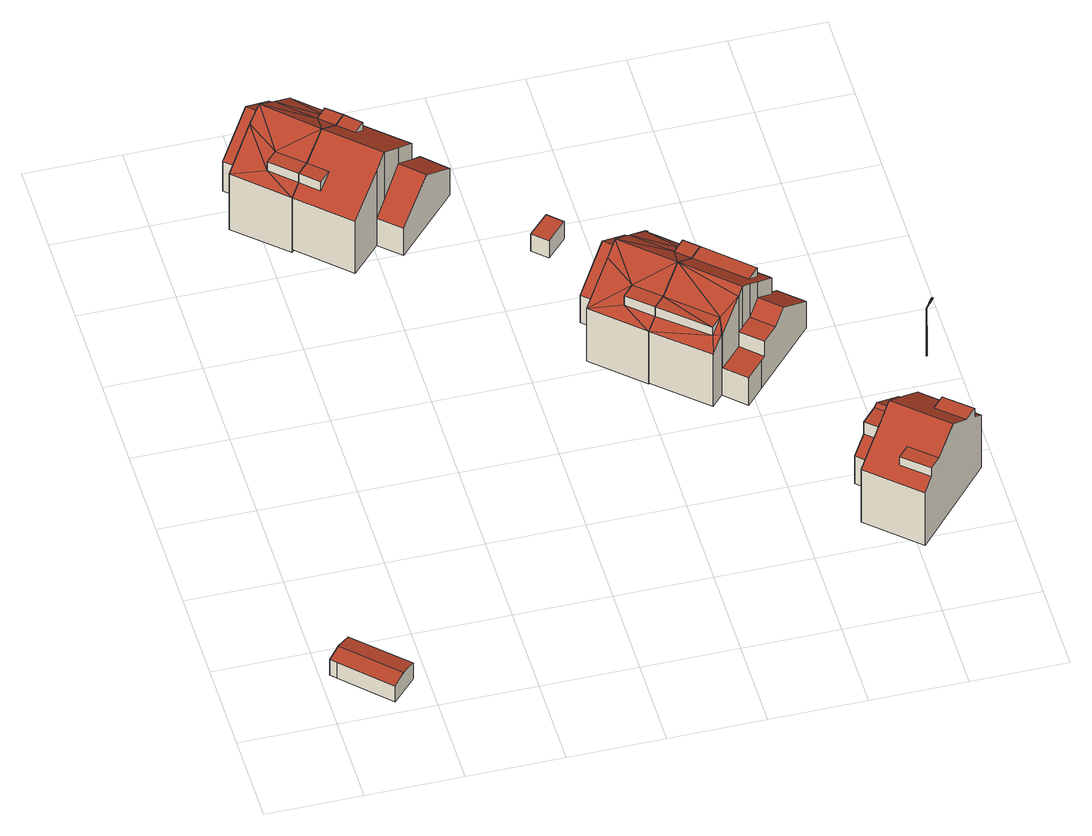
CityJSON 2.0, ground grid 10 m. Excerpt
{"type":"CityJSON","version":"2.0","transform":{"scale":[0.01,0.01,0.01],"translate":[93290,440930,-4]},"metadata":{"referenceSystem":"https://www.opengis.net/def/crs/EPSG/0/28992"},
"CityObjects":{
"building1":{"type":"Building","attributes":{"statusOmschr":"Pand in gebruik","aantalBouwlagen":1,"yearOfConstruction":1935},"address":[{"country":"Nederland","locality":"Rotterdam"}],"geometry":[{"type":"Solid","lod":"2","boundaries":[[[[0,1,2,3]],[[4,5,6,7,8]],[[7,6,9,1,0]],[[9,6,5,10]],[[10,5,4,11]],[[2,11,4,8,3]],[[7,0,3,8]],[[1,9,10,11,2]]]],"semantics":{"surfaces":[{"type":"RoofSurface"},{"type":"GroundSurface"},{"type":"WallSurface"}],"values":[[0,1,2,2,2,2,2,0]]}}]},
"building2":{"type":"Building","attributes":{"statusOmschr":"Pand in gebruik","typeOmschr":"half vrijstaand","aantalBouwlagen":3,"hoogste_bouwlaag":2,"laagste_bouwlaag":0,"yearOfConstruction":1935},"address":[{"country":"Nederland","locality":"Rotterdam","thoroughfareNumber":"6","thoroughfareName":"Wilgenoord","postcode":"3054AW"}],"geometry":[{"type":"Solid","lod":"2","boundaries":[[[[12,13,14,15]],[[16,17,18,19]],[[19,18,20,21]],[[21,20,22,23]],[[24,25,26,27]],[[28,29,30,31]],[[25,15,26]],[[17,25,32]],[[32,33,34]],[[17,12,25]],[[25,12,15]],[[18,17,32]],[[18,32,34]],[[35,14,13,36,37,38,39,40]],[[18,34,41]],[[20,41,28]],[[22,20,28]],[[20,18,41]],[[41,34,42]],[[28,31,43]],[[22,28,43]],[[44,45,16,19,21]],[[35,40,23,22,43]],[[36,13,12,17,16]],[[46,44,21,23,47]],[[32,24,27,33]],[[25,24,32]],[[29,41,42,30]],[[28,41,29]],[[34,33,27,26,15,14,35,43,31,30,42]],[[23,40,39,47]],[[38,46,47,39]],[[38,37,45,44,46]],[[45,37,36,16]]]],"semantics":{"surfaces":[{"type":"WallSurface"},{"type":"RoofSurface"},{"type":"GroundSurface"}],"values":[[0,0,0,0,0,0,1,1,1,1,1,1,1,2,1,1,1,1,1,1,1,1,0,0,1,1,0,1,0,0,0,0,0,0]]}}]},
"building3":{"type":"Building","attributes":{"statusOmschr":"Pand in gebruik","typeOmschr":"half vrijstaand","aantalBouwlagen":3,"hoogste_bouwlaag":2,"laagste_bouwlaag":0,"yearOfConstruction":1935},"address":[{"country":"Nederland","locality":"Rotterdam","thoroughfareNumber":"6","thoroughfareName":"Wilgenoord","postcode":"3054AW"}],"geometry":[{"type":"Solid","lod":"2","boundaries":[[[[30,31,43,48,49,15,26,27,33,34,42]],[[27,26,50,51]],[[52,53,54,55,56]],[[52,56,57,58]],[[58,57,59,60]],[[60,59,61,62]],[[59,57,56,63,64]],[[31,30,65,66]],[[33,67,50,26,15,53,52,58,34]],[[68,48,43,62,61]],[[69,55,54,49,48,68,70,71]],[[51,50,67]],[[72,61,59,64,73]],[[74,66,65]],[[33,27,51,67]],[[30,42,74,65]],[[15,49,54,53]],[[56,55,69,63]],[[31,66,74,42,34,58,60,62,43]],[[64,63,69,71,73]],[[70,72,73,71]],[[68,61,72,70]]]],"semantics":{"surfaces":[{"type":"WallSurface"},{"type":"RoofSurface"},{"type":"GroundSurface"}],"values":[[0,0,0,0,0,0,1,0,1,0,2,0,1,0,1,1,0,0,1,0,0,0]]}}]},
"building4":{"type":"Building","attributes":{"typeOmschr":"onbekend","statusOmschr":"Pand in gebruik","aantalBouwlagen":1,"hoogste_bouwlaag":0,"laagste_bouwlaag":0,"yearOfConstruction":1935},"address":[{"country":"Nederland","locality":"Rotterdam"}],"geometry":[{"type":"Solid","lod":"2","boundaries":[[[[75,76,77,78]],[[79,80,76,75]],[[81,82,80,79]],[[76,80,82,77]],[[79,75,78,81]],[[78,77,82,81]]]],"semantics":{"surfaces":[{"type":"WallSurface"},{"type":"RoofSurface"},{"type":"GroundSurface"}],"values":[[0,0,0,1,2,0]]}}]},
"building5":{"type":"Building","attributes":{"statusOmschr":"Pand in gebruik","typeOmschr":"half vrijstaand","aantalBouwlagen":3,"hoogste_bouwlaag":2,"laagste_bouwlaag":0,"yearOfConstruction":1935},"address":[{"country":"Nederland","locality":"Rotterdam","thoroughfareNumber":"4","thoroughfareName":"Wilgenoord","postcode":"3054AW"}],"geometry":[{"type":"Solid","lod":"2","boundaries":[[[[83,84,85]],[[86,87,88,89,90,91,92,93,94,95,96]],[[97,98,99,100]],[[101,102,93,92]],[[103,104,89,88]],[[99,102,101,105,106,100]],[[83,85,95,94]],[[107,108,106,105]],[[109,110,108,107]],[[101,92,91,111,112,113,114,109,107,105]],[[109,114,115,116,110]],[[102,83,93]],[[117,84,83]],[[98,102,99]],[[117,102,98]],[[84,86,96]],[[83,94,93]],[[118,86,84]],[[117,118,84]],[[102,117,83]],[[115,114,113,119]],[[116,115,119,120,121,122]],[[108,110,116,122,97,100,106]],[[119,113,112,120]],[[123,103,88,87]],[[85,84,96,95]],[[124,111,91,90]],[[104,90,89]],[[125,124,123]],[[124,104,123]],[[104,124,90]],[[123,87,86]],[[118,123,86]],[[118,125,123]],[[104,103,123]],[[112,111,124,125,120]],[[120,125,118,121]],[[121,118,117,122]],[[122,117,98,97]]]],"semantics":{"surfaces":[{"type":"WallSurface"},{"type":"GroundSurface"},{"type":"RoofSurface"}],"values":[[0,0,0,0,0,0,0,0,0,1,0,2,2,2,2,2,2,2,2,2,0,2,2,0,2,2,0,2,2,2,2,2,2,2,0,0,0,0,0]]}}]},
"building6":{"type":"Building","attributes":{"statusOmschr":"Pand in gebruik","typeOmschr":"half vrijstaand","aantalBouwlagen":3,"hoogste_bouwlaag":2,"laagste_bouwlaag":0,"yearOfConstruction":1935},"address":[{"country":"Nederland","locality":"Rotterdam","thoroughfareNumber":"3","thoroughfareName":"Wilgenoord","postcode":"3054AW"}],"geometry":[{"type":"Solid","lod":"2","boundaries":[[[[126,127,128,129,130]],[[131,132,133,134,135]],[[93,94,136,137,96,86,138,139,140,141,142]],[[143,144,145,146,147,148]],[[145,131,135,146]],[[95,96,137,149]],[[90,150,151]],[[89,90,151]],[[152,153,154]],[[86,154,138]],[[86,87,152]],[[155,153,152]],[[86,152,154]],[[151,150,155]],[[151,155,152]],[[156,157,93,142,143]],[[158,151,152]],[[137,136,149]],[[159,148,147,160]],[[156,143,148,159]],[[95,94,93,157,161,90,89,88,87,86,96]],[[90,161,162,150]],[[150,162,163,155]],[[153,155,163,164,128,127]],[[128,164,165,129]],[[134,130,129,165,160,147,146,135]],[[133,126,130,134]],[[88,89,151,158]],[[143,142,141,144]],[[154,153,127,126,133]],[[138,132,131,139]],[[154,133,132,138]],[[140,145,144,141]],[[139,131,145,140]],[[94,95,149,136]],[[87,158,152]],[[87,88,158]],[[165,164,163,162,161,157,156,159,160]]]],"semantics":{"surfaces":[{"type":"RoofSurface"},{"type":"WallSurface"},{"type":"GroundSurface"}],"values":[[0,0,0,0,0,0,0,0,0,0,0,0,0,0,0,1,1,1,1,1,1,1,1,1,1,1,1,1,1,1,1,1,1,1,1,0,0,2]]}}]},
"building7":{"type":"Building","attributes":{"statusOmschr":"Pand in gebruik","typeOmschr":"half vrijstaand","aantalBouwlagen":3,"hoogste_bouwlaag":2,"laagste_bouwlaag":0,"yearOfConstruction":1935},"address":[{"country":"Nederland","locality":"Rotterdam","thoroughfareNumber":"2","thoroughfareName":"Wilgenoord","postcode":"3054AW"}],"geometry":[{"type":"Solid","lod":"2","boundaries":[[[[166,167,168,169,170,171,172,173]],[[174,175,176,177,178,179,168,167,180]],[[169,168,179,181]],[[181,179,178,182]],[[175,174,183,184,185]],[[186,187,184,183]],[[184,187,188,189,190,191,192,193,194,195,196,185]],[[195,197,198,196]],[[197,194,193,198]],[[199,200,201,202]],[[203,199,202,204]],[[204,192,191,205,206,207,201,200,203]],[[171,170,208,209]],[[172,171,209,210]],[[178,177,206,205,182]],[[208,211,191,190,209]],[[210,189,188,212]],[[212,188,187,186]],[[182,205,191,211]],[[209,190,189,210]],[[166,173,212,186,183,213]],[[195,194,197]],[[200,199,203]],[[208,170,169,181,182,211]],[[206,177,176,207]],[[192,204,202,201,207,176,175,185,196,198,193]],[[183,174,180,213]],[[173,172,210,212]],[[167,166,213,180]]]],"semantics":{"surfaces":[{"type":"WallSurface"},{"type":"GroundSurface"},{"type":"RoofSurface"}],"values":[[0,1,0,0,0,0,2,0,2,0,2,2,0,2,0,0,0,0,0,0,2,0,0,2,0,0,0,2,0]]}}]},
"cityfurniture1":{"type":"CityFurniture","attributes":{"Brondatum":"12-06-2019","Thema":"Lichtmasten","Nivo":"0","Klasse":"Tertiaire weg","Objecthoogte":"6","Geplaatst_op":"01-01-1998","Datum_laatste_mutatie":"07-06-2019","Straatnaam":"Wilgenoord","Buurtnaam":"Hillegersberg Noord","Buurt_nummer":"62","Wijknaam":"Hillegersberg-Schiebroek","Wijknummer":"6","Lichtpunttype":"Straatverlichting","Nummer":"4","Beheerobject":"23442/OVL-004","Lamptype":"SON PRO E 50W E27","Armatuurtype":"490 SGS 203 1X SON 50W <NB>","Masttype":"MAST 6M LPH 6M ST VERJ D89 B1"},"geometry":[{"type":"MultiSurface","lod":"2","boundaries":[[[214,215,216,217]],[[217,216,218,219]],[[219,218,220,221]],[[221,220,222,223]],[[223,222,224,225]],[[225,224,226,227]],[[227,226,228,229]],[[229,228,230,231]],[[231,230,232,233]],[[233,232,234,235]],[[235,234,236,237]],[[237,236,238,239]],[[239,238,240,241]],[[241,240,242,243]],[[243,242,244,245]],[[245,244,246,247]],[[247,246,248,249]],[[249,248,250,251]],[[251,250,252,253]],[[253,252,254,255]],[[255,254,256,257]],[[257,256,258,259]],[[259,258,260,261]],[[261,260,215,214]],[[214,217,219,221,223,225,227,229,231,233,235,237,239,241,243,245,247,249,251,253,255,257,259,261]]]}]},
"cityfurniture2":{"type":"CityFurniture","attributes":{"Brondatum":"12-06-2019","Thema":"Lichtmasten","Nivo":"0","Klasse":"Tertiaire weg","Objecthoogte":"6","Geplaatst_op":"01-01-1998","Datum_laatste_mutatie":"07-06-2019","Straatnaam":"Wilgenoord","Buurtnaam":"Hillegersberg Noord","Buurt_nummer":"62","Wijknaam":"Hillegersberg-Schiebroek","Wijknummer":"6","Lichtpunttype":"Straatverlichting","Nummer":"4","Beheerobject":"23442/OVL-004","Lamptype":"SON PRO E 50W E27","Armatuurtype":"490 SGS 203 1X SON 50W <NB>","Masttype":"MAST 6M LPH 6M ST VERJ D89 B1"},"geometry":[{"type":"MultiSurface","lod":"2","boundaries":[[[262,263,264]],[[265,266,267,268]],[[269,270,271]],[[272,265,268,273]],[[266,274,267]],[[275,276,277,278]],[[279,272,273,280]],[[281,282,283,284,285]],[[286,287,288,262]],[[289,290,291,292]],[[281,285,293,294]],[[295,266,265]],[[296,287,286]],[[289,292,284]],[[297,298,299,300]],[[301,269,271]],[[294,293,302,303]],[[304,305,306,307]],[[308,301,299]],[[309,310,311,296]],[[271,310,309]],[[307,306,276,275]],[[278,289,282]],[[283,282,289,284]],[[299,271,309]],[[301,271,299]],[[273,268,312,308]],[[296,311,287]],[[278,277,289]],[[284,313,265]],[[314,315,294]],[[309,296,286]],[[267,274,316,317]],[[312,301,308]],[[287,311,318,288]],[[291,319,313]],[[313,319,295]],[[262,288,320,314]],[[299,309,300]],[[295,319,274,266]],[[292,291,313]],[[321,316,322,323]],[[270,324,271]],[[325,315,314]],[[311,326,304,318]],[[292,313,284]],[[310,324,326,311]],[[277,290,289]],[[312,321,323,301]],[[327,328,269]],[[323,322,327,269]],[[323,269,301]],[[317,316,321]],[[329,307,275,330]],[[268,317,321,312]],[[320,325,314]],[[331,332,333]],[[313,295,265]],[[334,335,336]],[[263,262,314,337]],[[275,278,282]],[[330,275,282]],[[300,309,286]],[[338,280,339,340]],[[341,342,331,333]],[[286,262,264]],[[343,338,340,344]],[[345,298,335]],[[271,324,310]],[[267,317,268]],[[318,304,307,329]],[[340,339,345,335]],[[346,347,348]],[[337,314,294,303]],[[293,285,349]],[[350,284,265,351]],[[348,352,342,341]],[[353,349,354]],[[351,265,272]],[[273,308,339]],[[315,281,294]],[[355,286,264]],[[331,356,357,332]],[[345,308,299,298]],[[358,359,360]],[[350,351,349]],[[361,347,346]],[[339,308,345]],[[347,352,348]],[[302,293,349,353]],[[349,279,354]],[[315,282,281]],[[336,335,362,363]],[[364,286,355]],[[300,286,364]],[[351,272,279]],[[285,350,349]],[[320,329,330,325]],[[288,318,329,320]],[[325,330,282,315]],[[285,284,350]],[[280,273,339]],[[362,300,364]],[[349,351,279]],[[365,366,367]],[[368,365,369]],[[370,371,372,373]],[[374,358,360]],[[375,374,360,376]],[[377,378,379,380]],[[381,382,383,384]],[[385,386,387,388]],[[367,366,389]],[[390,391,386,385]],[[392,393,391,390]],[[394,348,395]],[[380,379,382,381]],[[354,338,396]],[[388,387,378,377]],[[397,398,399]],[[369,365,367]],[[400,368,369]],[[348,341,395]],[[356,302,353,357]],[[372,401,368]],[[360,361,346]],[[396,338,343]],[[399,398,402,403]],[[373,372,368,400,404]],[[405,406,366]],[[376,360,407]],[[341,333,395]],[[366,406,374,375]],[[407,360,408]],[[409,396,343,410,411]],[[412,363,413]],[[414,346,394]],[[354,279,338]],[[408,360,346,414]],[[279,280,338]],[[333,415,416]],[[364,355,417]],[[413,363,417,358]],[[346,348,394]],[[357,353,354,396]],[[406,413,358,374]],[[418,419,405]],[[405,412,413,406]],[[410,343,344,420]],[[264,263,421]],[[419,336,363,412]],[[420,419,418]],[[368,418,365]],[[401,418,368]],[[365,418,405,366]],[[401,410,420,418]],[[422,337,303,423]],[[419,412,405]],[[334,336,419]],[[342,423,331]],[[361,421,424,347]],[[424,337,422]],[[424,422,347]],[[347,422,352]],[[420,344,334,419]],[[298,297,300,362]],[[344,340,335,334]],[[363,362,364,417]],[[335,298,362]],[[421,263,337,424]],[[352,422,423,342]],[[417,355,264,425]],[[332,409,415]],[[409,411,410,401]],[[415,426,371]],[[358,417,425,359]],[[371,426,401,372]],[[425,264,421]],[[359,361,360]],[[426,409,401]],[[416,415,371]],[[333,332,415]],[[359,425,421,361]],[[415,409,426]],[[332,357,396,409]],[[427,428,326]],[[269,328,270]],[[277,429,430,290]],[[431,432,433,328]],[[326,428,434,304]],[[398,375,402]],[[290,430,435,291]],[[316,436,322]],[[437,438,319]],[[366,375,398]],[[434,305,304]],[[291,435,437,319]],[[439,440,274]],[[274,440,436,316]],[[319,438,439,274]],[[441,393,392]],[[389,366,398]],[[378,442,379]],[[443,395,444]],[[394,395,443]],[[276,445,429,277]],[[446,416,442]],[[447,394,443]],[[442,370,379]],[[448,445,276]],[[379,370,373,382]],[[386,444,449,387]],[[306,450,448,276]],[[451,452,447,453]],[[453,447,393]],[[451,408,414,447,452]],[[414,394,447]],[[449,416,446]],[[446,442,378]],[[391,443,444,386]],[[387,449,446,378]],[[434,454,450,305]],[[455,407,408,451]],[[455,451,453]],[[384,383,456,457]],[[458,453,393,441]],[[402,376,407,455]],[[375,376,402]],[[393,443,391]],[[373,404,400,382]],[[403,402,455,453]],[[457,459,460,461]],[[456,459,457]],[[447,443,393]],[[382,400,369,383]],[[462,399,403,463]],[[460,389,398,397]],[[416,371,442]],[[383,369,367,456]],[[397,399,462]],[[403,453,463]],[[444,395,449]],[[423,356,331]],[[456,367,459]],[[461,460,397,462]],[[423,303,302,356]],[[463,453,458]],[[459,367,389,460]],[[442,371,370]],[[385,388,464,465]],[[466,436,440,439,438,437,435,430,429,445,448,450,454,467,433,432,431]],[[468,433,467,427]],[[427,467,454,428]],[[388,377,469,464]],[[395,470,416,449]],[[471,381,384,472]],[[395,333,416,470]],[[392,390,473,474]],[[472,475,237]],[[464,465,476,251]],[[390,385,465,473]],[[469,377,380,477]],[[477,380,381,471]],[[478,479,480,481]],[[482,235,483]],[[392,474,484,441]],[[384,457,482,472]],[[477,471,472,482,485,479,478,486,484,474,473,465,464,469]],[[441,484,486,458]],[[479,227,480]],[[461,462,479,485]],[[462,463,478,479]],[[485,487,227,479]],[[487,485,231]],[[457,461,485,482]],[[458,486,478,463]],[[486,488,489]],[[471,477,490,241]],[[465,473,491,476]],[[486,478,492,488]],[[478,481,493]],[[482,472,237,235]],[[474,484,494,495]],[[484,486,489,494]],[[477,245,490]],[[469,249,247]],[[478,493,492]],[[477,469,247,245]],[[472,471,496,475]],[[497,464,251]],[[473,474,495,491]],[[469,464,497,249]],[[496,471,241]],[[485,482,483,231]],[[327,466,431,328]],[[322,436,466,327]],[[270,328,468,324]],[[305,450,306]],[[428,454,434]],[[324,468,427,326]],[[328,433,468]],[[498,499,500,501]],[[502,503,504]],[[505,506,507]],[[508,509,510]],[[511,512,513]],[[514,515,516]],[[499,517,500]],[[504,518,519]],[[519,518,520]],[[521,522,523,524]],[[506,525,526,527,528,529,530,531]],[[532,526,527,517,499,515,525]],[[526,532,525]],[[510,520,518,533]],[[534,535,536,529,528,527,526,525,507,502,504,519,520]],[[529,517,527,528]],[[510,533,514]],[[537,538,514]],[[513,498,501,510]],[[539,535,534]],[[540,541,516]],[[516,541,542,513,512,543,544]],[[513,542,545]],[[507,546,503,502]],[[501,500,510]],[[539,530,536]],[[547,548,539,530]],[[525,546,507]],[[510,514,515,498,501]],[[516,544,543,512,513,510,514]],[[526,527,523,522]],[[536,529,530]],[[514,537,549]],[[534,520,548]],[[538,510,514]],[[510,514,508]],[[505,502,504]],[[534,548,539]],[[534,550,551,535]],[[509,508,549,537,538,511]],[[536,535,539]],[[535,551,552,536]],[[516,537,514]],[[511,513,510]],[[504,519,553]],[[516,544,537]],[[506,505,553,554]],[[514,549,508]],[[510,538,511]],[[504,553,505]],[[507,525,506]],[[542,545,528,527,526,540,541]],[[509,511,510]],[[504,503,546,525,515,533,518]],[[512,543,544,516,515,498,513]],[[515,499,498]],[[547,530,531,506,554]],[[514,533,515]],[[536,552,529]],[[554,553,519,520,548,547]],[[538,537,544,543,512,511]],[[507,502,505]],[[517,529,552,551,550,520,510,500]],[[520,550,534]],[[555,556,557,558]],[[526,527,556,557]],[[559,560,557,556,561,562]],[[526,557,560]],[[563,540,526,560,559,564]],[[555,558,521,565]],[[542,566,562,561,528,545]],[[527,528,561,556]],[[566,542,563,564]],[[555,565,523,528,527,556]],[[562,566,564,559]],[[522,521,558,557,526]]]}]}
},
"vertices":[
[317,799,362],[185,667,401],[697,160,401],[828,298,362],[582,40,145],[125,501,145],[72,554,145],[317,799,145],[828,298,145],[72,554,355],[125,501,355],[582,40,355],
[688,6613,928],[688,6613,182],[1188,6151,182],[1188,6151,923],[977,6933,583],[977,6933,1227],[1101,7056,1347],[1101,7056,706],[1308,7262,1127],[1308,7262,911],[1515,7468,925],[1515,7468,703],[1029,6482,1133],[1029,6482,1019],[1280,6249,1016],[1280,6249,1138],[1752,7047,1025],[1752,7047,1133],[1902,6909,1136],[1902,6909,1024],[1142,6604,1130],[1394,6370,1131],[1595,6583,1335],[2002,7015,182],[977,6933,182],[762,7131,182],[1401,7811,182],[1634,7595,182],[1515,7468,182],[1646,6932,1132],[1794,6794,1133],[2002,7015,923],[1082,7472,915],[762,7131,585],[1401,7811,583],[1634,7595,579],
[2002,7015,223],[1188,6151,223],[1455,6084,1016],[1455,6084,1135],[1986,6000,1224],[1692,5685,926],[1692,5685,223],[1986,6000,223],[1986,6000,584],[2093,6122,698],[2093,6122,1336],[2296,6351,913],[2296,6351,1124],[2487,6567,713],[2487,6567,924],[2204,5800,585],[2518,6136,907],[2053,6762,1134],[2053,6762,1028],[1569,6206,1129],[2487,6567,223],[2204,5800,223],[2604,6695,223],[2837,6478,223],[2604,6695,594],[2837,6478,583],[1950,6651,1131],
[3599,5746,238],[3599,5746,472],[3743,5607,472],[3743,5607,238],[3390,5530,238],[3390,5530,472],[3534,5391,238],[3534,5391,472],
[4603,4432,1015],[4485,4303,1130],[4603,4432,1134],[4429,3960,1334],[4229,3744,1130],[4113,3618,1137],[4113,3618,1011],[4025,3523,922],[4025,3523,209],[4831,4395,209],[4831,4395,920],[4745,4302,1009],[4745,4302,1135],[4626,4173,1131],[4355,4884,676],[4355,4884,894],[4375,4867,894],[4375,4867,675],[4349,4838,209],[4349,4838,921],[3866,3843,1132],[3866,3843,1012],[4466,4966,209],[4466,4966,579],[4456,4976,209],[4456,4976,579],[4230,5182,209],[4230,5182,576],[3529,3976,209],[3823,4296,209],[3816,4303,209],[3604,4496,209],[3604,4496,581],[3917,4839,907],[4135,4641,1123],[3930,4415,1336],[3816,4303,583],[3823,4296,582],[3930,4415,694],[4135,4641,909],[3981,3970,1128],[3529,3976,924],[3823,4296,1225],
[4890,3419,597],[4667,3176,596],[4875,2984,590],[5049,3173,590],[5099,3227,591],[5042,3586,791],[4947,3483,791],[4890,3419,791],[5099,3227,791],[5252,3393,790],[5197,3886,1011],[5085,3765,1127],[4947,3483,1334],[5042,3586,1238],[5157,3708,1121],[5353,3922,920],[5327,3947,919],[5327,3947,702],[5353,3922,702],[5157,3708,908],[5364,3516,907],[5679,3858,576],[5442,4073,580],[5197,3886,1131],[4540,3054,925],[4577,3212,1023],[4683,3327,1129],[4667,3176,1046],[4890,3419,1275],[4658,3184,1046],[5327,3947,222],[4831,4395,222],[4577,3212,1130],[5442,4073,222],[5679,3858,222],[4025,3523,222],[4540,3054,222],[4658,3184,222],[4875,2984,222],[5049,3173,222],
[6204,2391,572],[6204,2391,213],[5583,1704,213],[5583,1704,589],[5712,1847,716],[5712,1847,878],[5860,2010,876],[5890,2043,909],[6323,2049,213],[6812,1606,213],[6021,721,213],[5509,1184,213],[5798,1503,213],[5787,1513,213],[6439,2178,213],[5787,1513,583],[5798,1503,583],[6323,2049,698],[6323,2049,921],[6812,1606,919],[6303,2067,698],[6303,2067,921],[6107,1850,1123],[6078,1818,1152],[5931,1655,1305],[5903,1624,1334],[6414,1161,1332],[6607,1377,1131],[6345,1613,1130],[6460,1740,1015],[6721,1504,1013],[6460,1740,1129],[6721,1504,1132],[5855,1055,1132],[5855,1055,1019],[6113,824,1020],[6113,824,1135],[5964,1176,1130],[6221,944,1131],[5798,1503,1223],[5509,1184,926],[6021,721,924],[5931,1655,717],[5931,1655,879],[6078,1818,877],[5903,1624,689],[6107,1850,908],[6439,2178,573],
[6740,3386,231],[6740,3386,31],[6739,3386,31],[6739,3386,231],[6739,3385,31],[6739,3385,231],[6738,3383,31],[6738,3383,231],[6738,3382,31],[6738,3382,231],[6738,3381,31],[6738,3381,231],[6739,3379,31],[6739,3379,231],[6739,3378,31],[6739,3378,231],[6740,3378,31],[6740,3378,231],[6742,3377,31],[6742,3377,231],[6743,3377,31],[6743,3377,231],[6744,3377,31],[6744,3377,231],[6745,3378,31],[6745,3378,231],[6747,3378,31],[6747,3378,231],[6747,3379,31],[6747,3379,231],[6748,3381,31],[6748,3381,231],[6748,3382,31],[6748,3382,231],[6748,3383,31],[6748,3383,231],[6747,3385,31],[6747,3385,231],[6747,3386,31],[6747,3386,231],[6745,3386,31],[6745,3386,231],[6744,3387,31],[6744,3387,231],[6743,3387,31],[6743,3387,231],[6742,3387,31],[6742,3387,231],
[6747,3389,676],[6746,3388,674],[6746,3387,675],[6752,3389,678],[6754,3390,679],[6754,3390,680],[6752,3389,679],[6752,3391,681],[6752,3392,681],[6750,3390,680],[6751,3387,677],[6751,3387,678],[6755,3392,680],[6752,3393,678],[6753,3394,678],[6754,3394,678],[6752,3392,677],[6750,3386,676],[6750,3386,677],[6750,3389,676],[6751,3391,677],[6752,3391,677],[6752,3390,677],[6751,3389,676],[6747,3388,677],[6748,3390,678],[6748,3390,677],[6753,3392,677],[6754,3393,678],[6755,3393,678],[6753,3391,678],[6750,3388,675],[6749,3388,675],[6754,3391,679],[6748,3389,678],[6748,3387,678],[6748,3386,678],[6749,3388,679],[6747,3387,678],[6751,3389,680],[6749,3387,673],[6748,3387,673],[6751,3393,679],[6752,3395,679],[6753,3394,679],[6751,3393,678],[6750,3387,679],[6748,3389,679],[6750,3391,680],[6749,3391,679],[6752,3389,680],[6754,3391,678],[6748,3389,675],[6750,3390,676],[6755,3392,681],[6753,3390,680],[6750,3391,678],[6755,3392,679],[6749,3390,677],[6753,3390,681],[6754,3392,681],[6753,3391,681],[6751,3392,681],[6749,3390,676],[6751,3393,680],[6754,3393,682],[6753,3393,682],[6750,3392,678],[6750,3391,677],[6747,3385,670],[6747,3384,671],[6746,3384,669],[6746,3383,674],[6747,3385,676],[6746,3384,674],[6747,3388,674],[6749,3385,675],[6749,3386,677],[6748,3384,676],[6746,3385,669],[6746,3385,670],[6748,3383,674],[6747,3383,674],[6749,3386,678],[6744,3385,669],[6745,3386,671],[6745,3385,669],[6750,3387,675],[6751,3388,676],[6751,3388,677],[6746,3386,671],[6749,3386,674],[6749,3385,674],[6746,3387,676],[6748,3386,672],[6748,3385,672],[6744,3384,672],[6744,3385,672],[6743,3384,670],[6744,3385,671],[6746,3385,676],[6745,3384,674],[6746,3386,676],[6744,3381,668],[6743,3381,668],[6743,3380,666],[6745,3381,668],[6744,3380,666],[6746,3381,665],[6746,3382,667],[6746,3381,668],[6745,3381,665],[6743,3383,670],[6742,3382,668],[6742,3383,668],[6745,3382,661],[6745,3382,663],[6745,3381,663],[6745,3381,661],[6745,3380,661],[6745,3380,663],[6744,3380,663],[6744,3380,661],[6744,3383,661],[6744,3383,663],[6745,3383,663],[6745,3383,661],[6743,3381,666],[6744,3384,661],[6744,3384,663],[6743,3384,661],[6743,3384,663],[6744,3384,667],[6745,3384,667],[6748,3384,673],[6742,3381,664],[6742,3381,666],[6742,3381,663],[6745,3380,666],[6746,3382,670],[6742,3382,666],[6742,3382,663],[6745,3381,666],[6744,3382,670],[6743,3382,670],[6743,3383,668],[6743,3384,668],[6747,3383,671],[6747,3382,672],[6747,3383,672],[6744,3383,673],[6744,3383,672],[6743,3384,667],[6747,3383,669],[6746,3383,667],[6745,3385,674],[6745,3381,670],[6745,3382,672],[6746,3382,672],[6745,3386,673],[6746,3387,672],[6747,3386,672],[6746,3387,673],[6745,3386,674],[6746,3382,669],[6752,3394,681],[6752,3394,680],[6793,3438,689],[6794,3438,689],[6793,3438,693],[6793,3438,692],[6792,3438,692],[6752,3395,680],[6794,3437,689],[6794,3437,692],[6794,3437,690],[6795,3437,690],[6795,3436,691],[6794,3436,691],[6743,3383,661],[6746,3382,665],[6744,3384,665],[6745,3384,665],[6793,3439,689],[6746,3383,665],[6743,3384,665],[6792,3439,689],[6745,3383,665],[6792,3439,690],[6742,3383,665],[6743,3383,665],[6742,3383,663],[6792,3439,691],[6742,3383,666],[6743,3380,663],[6743,3380,661],[6742,3383,661],[6743,3380,664],[6742,3380,664],[6742,3380,661],[6742,3381,661],[6742,3382,661],[6745,3383,634],[6744,3383,634],[6793,3437,692],[6792,3439,692],[6753,3394,681],[6745,3382,634],[6746,3384,667],[6745,3380,634],[6744,3380,634],[6744,3384,634],[6743,3384,634],[6745,3377,231],[6746,3386,231],[6745,3381,634],[6742,3382,634],[6742,3381,634],[6739,3380,231],[6739,3381,231],[6743,3380,634],[6741,3377,231],[6743,3383,634],[6742,3380,634],[6742,3383,634],[6740,3379,231],[6740,3385,231],[6741,3386,231],[6748,3379,231],[6744,3386,231],[6739,3384,231],[6739,3383,231],[6742,3386,231],[6743,3386,231],[6746,3378,231],[6747,3384,231],[6793,3427,688],[6793,3426,688],[6796,3429,688],[6796,3430,688],[6804,3461,692],[6803,3461,692],[6822,3482,697],[6807,3459,683],[6788,3437,678],[6785,3439,687],[6789,3433,696],[6790,3432,696],[6835,3474,698],[6791,3430,695],[6791,3430,693],[6794,3428,693],[6824,3483,698],[6782,3436,688],[6783,3437,693],[6793,3426,687],[6824,3484,697],[6824,3483,697],[6835,3474,697],[6784,3435,683],[6784,3435,684],[6792,3428,684],[6792,3428,683],[6782,3436,687],[6784,3435,687],[6791,3428,687],[6792,3428,687],[6793,3427,687],[6794,3433,678],[6791,3435,678],[6783,3435,687],[6824,3484,698],[6833,3472,697],[6814,3451,692],[6796,3430,687],[6786,3435,695],[6789,3433,695],[6812,3454,683],[6784,3435,688],[6783,3435,692],[6791,3428,692],[6788,3432,693],[6786,3435,693],[6792,3428,688],[6784,3440,687],[6831,3475,687],[6831,3475,689],[6788,3434,696],[6834,3472,697],[6815,3451,692],[6796,3429,687],[6826,3480,689],[6826,3479,687],[6784,3420,682],[6784,3420,685],[6776,3426,685],[6776,3427,682],[6776,3426,684],[6776,3427,685],[6784,3419,685],[6784,3419,684],[6784,3435,692],[6776,3426,691],[6792,3429,683],[6783,3419,691]
]}
